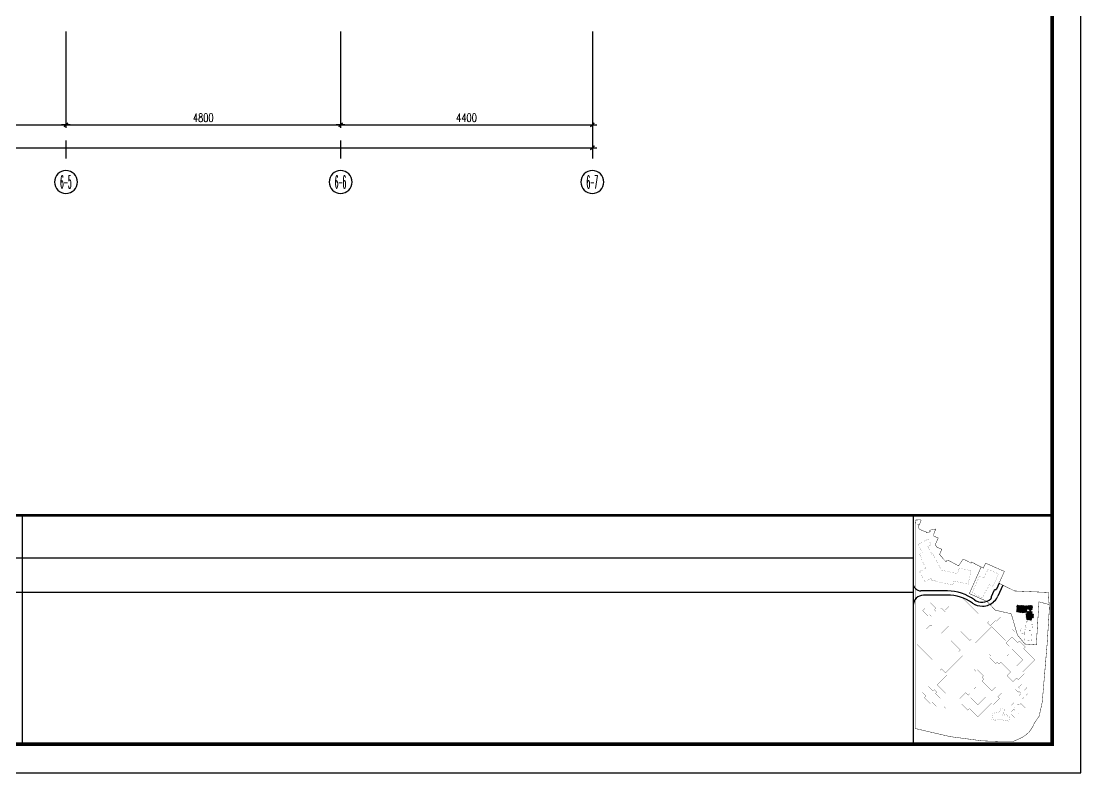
# Model space of a CAD drawing. Extents: x -395226 to -176901, y -140672 to 68263.
# Drawn here: x -318658 to -300140, y -140672 to -127533 of the extents above; entities that cross this region are included whole.
import ezdxf
from ezdxf.enums import TextEntityAlignment as Align

# ---------------------------------------------------------------- set-up
doc = ezdxf.new("R2010")
doc.units = 0
doc.header["$LTSCALE"] = 1000
doc.header["$MEASUREMENT"] = 0
for name, pattern in [('ACAD_ISO08W100', [36, 24, -3, 6, -3]), ('CENTER', [50.8, 31.75, -6.35, 6.35, -6.35]), ('DASH', [0.35, 0.25, -0.1])]:
    doc.linetypes.add(name, pattern=pattern)
doc.layers.get('0').update_dxf_attribs({"linetype": 'CONTINUOUS'})
doc.layers.get('Defpoints').update_dxf_attribs({"linetype": 'CONTINUOUS'})
for name, color, linetype in [('00000', 7, 'CONTINUOUS'), ('A-AXIS', 3, 'CONTINUOUS'), ('A-AXIS-TEXT', 7, 'CONTINUOUS'), ('A-COLUMN-hatch', 252, 'CONTINUOUS'), ('A-DOTE', 8, 'ACAD_ISO08W100'), ('A-PUB-DIM', 3, 'CONTINUOUS'), ('图框', 7, 'CONTINUOUS')]:
    doc.layers.add(name, color=color, linetype=linetype)
doc.styles.add('COMPLEX', font='COMPLEX')
doc.styles.add('DIM_FONT', font='SIMPLEX', dxfattribs={"width": 0.7, "bigfont": 'GBCBIG'})
doc.dimstyles.new('DIM100', dxfattribs={"dimscale": 100, "dimtxt": 3, "dimasz": 0.01, "dimexe": 1, "dimexo": 1, "dimgap": 1, "dimtad": 1, "dimdec": 0, "dimzin": 0, "dimdsep": 46, "dimtxsty": 'DIM_FONT', "dimblk1": '_DIMX', "dimblk2": '_DIMX', "dimsah": 1, "dimcen": 0.01, "dimclrd": 256, "dimclre": 256, "dimclrt": 7, "dimadec": 0, "dimazin": 0, "dimtfac": 1, "dimtdec": 0, "dimtix": 1, "dimtmove": 2, "dimatfit": 3, "dimldrblk": '_DIMX', "dimfxl": 0, "dimtolj": 1, "dimtzin": 5, "dimarcsym": 0})

# ---------------------------------------------------------------- blocks, each defined once
blk = doc.blocks.new('_DIMX')
blk.add_line((-150, 0), (150, 0))
at = {"const_width": 50}
blk.add_lwpolyline([(-70, -70), (70, 70)], dxfattribs=at)
blk = doc.blocks.new('*D994')
at = {"layer": 'A-PUB-DIM', "lineweight": -2}
for p, q in [((-322276, -128868), (-322276, -129395)), ((-317876, -128868), (-317876, -129395)), ((-322276, -129345), (-317877, -129345))]:
    blk.add_line(p, q, dxfattribs=at)
at = {"layer": 'Defpoints', "color": 0}
for p in [(-322276, -128818), (-317876, -128818), (-317876, -129345)]:
    blk.add_point(p, dxfattribs=at)
at = {"layer": 'A-PUB-DIM', "lineweight": -2, "xscale": 0.5, "yscale": 0.5, "zscale": 0.5, "rotation": 180}
blk.add_blockref('_DIMX', (-322276, -129345), dxfattribs=at)
at = {"layer": 'A-PUB-DIM', "lineweight": -2, "xscale": 0.5, "yscale": 0.5, "zscale": 0.5}
blk.add_blockref('_DIMX', (-317876, -129345), dxfattribs=at)
at = {"layer": 'A-PUB-DIM', "insert": (-320076, -129220), "char_height": 150, "attachment_point": 5, "style": 'DIM_FONT'}
blk.add_mtext('\\A1;4400', dxfattribs=at)
blk = doc.blocks.new('*D995')
at = {"layer": 'A-PUB-DIM', "lineweight": -2}
for p, q in [((-317876, -128868), (-317876, -129395)), ((-313076, -128868), (-313076, -129395)), ((-317876, -129345), (-313077, -129345))]:
    blk.add_line(p, q, dxfattribs=at)
at = {"layer": 'Defpoints', "color": 0}
for p in [(-317876, -128818), (-313076, -128818), (-313076, -129345)]:
    blk.add_point(p, dxfattribs=at)
at = {"layer": 'A-PUB-DIM', "lineweight": -2, "xscale": 0.5, "yscale": 0.5, "zscale": 0.5, "rotation": 180}
blk.add_blockref('_DIMX', (-317876, -129345), dxfattribs=at)
at = {"layer": 'A-PUB-DIM', "lineweight": -2, "xscale": 0.5, "yscale": 0.5, "zscale": 0.5}
blk.add_blockref('_DIMX', (-313076, -129345), dxfattribs=at)
at = {"layer": 'A-PUB-DIM', "insert": (-315476, -129220), "char_height": 150, "attachment_point": 5, "style": 'DIM_FONT'}
blk.add_mtext('\\A1;4800', dxfattribs=at)
blk = doc.blocks.new('*D996')
at = {"layer": 'A-PUB-DIM', "lineweight": -2}
for p, q in [((-313076, -128868), (-313076, -129395)), ((-308676, -128868), (-308676, -129395)), ((-313076, -129345), (-308677, -129345))]:
    blk.add_line(p, q, dxfattribs=at)
at = {"layer": 'Defpoints', "color": 0}
for p in [(-313076, -128818), (-308676, -128818), (-308676, -129345)]:
    blk.add_point(p, dxfattribs=at)
at = {"layer": 'A-PUB-DIM', "lineweight": -2, "xscale": 0.5, "yscale": 0.5, "zscale": 0.5, "rotation": 180}
blk.add_blockref('_DIMX', (-313076, -129345), dxfattribs=at)
at = {"layer": 'A-PUB-DIM', "lineweight": -2, "xscale": 0.5, "yscale": 0.5, "zscale": 0.5}
blk.add_blockref('_DIMX', (-308676, -129345), dxfattribs=at)
at = {"layer": 'A-PUB-DIM', "insert": (-310876, -129220), "char_height": 150, "attachment_point": 5, "style": 'DIM_FONT'}
blk.add_mtext('\\A1;4400', dxfattribs=at)
blk = doc.blocks.new('*D997')
at = {"layer": 'A-PUB-DIM', "lineweight": -2}
for p, q in [((-333826, -128642), (-333826, -129795)), ((-308676, -128642), (-308676, -129795)), ((-333826, -129745), (-308677, -129745))]:
    blk.add_line(p, q, dxfattribs=at)
at = {"layer": 'Defpoints', "color": 0}
for p in [(-333826, -128592), (-308676, -128592), (-308676, -129745)]:
    blk.add_point(p, dxfattribs=at)
at = {"layer": 'A-PUB-DIM', "lineweight": -2, "xscale": 0.5, "yscale": 0.5, "zscale": 0.5, "rotation": 180}
blk.add_blockref('_DIMX', (-333826, -129745), dxfattribs=at)
at = {"layer": 'A-PUB-DIM', "lineweight": -2, "xscale": 0.5, "yscale": 0.5, "zscale": 0.5}
blk.add_blockref('_DIMX', (-308676, -129745), dxfattribs=at)
at = {"layer": 'A-PUB-DIM', "insert": (-321251, -129620), "char_height": 150, "attachment_point": 5, "style": 'DIM_FONT'}
blk.add_mtext('\\A1;25150', dxfattribs=at)
blk = doc.blocks.new('_AXISO')
blk.add_circle((0, 0), 0.5)
at = {"layer": 'A-AXIS-TEXT', "style": 'COMPLEX', "width": 1.041667}
blk.add_attdef('A', text='', height=0.56, dxfattribs=at).set_placement((-0.25, -0.28), (0.25, -0.28), align=Align.FIT)
blk = doc.blocks.new('TJAD_TK_A0')
at = {"layer": '00000', "color": 2}
for p, q in [((2095.74, 370.72), (2097.75, 369.81)), ((2096.39, 372.04), (2100.2, 370.33)), ((2097.94, 369.61), (2098.09, 369.23)), ((2098.38, 368.93), (2100.42, 368.01)), ((2098.38, 352.67), (2098.38, 343.42)), ((2099.88, 352.53), (2099.91, 344.35))]:
    blk.add_line(p, q, dxfattribs=at)
at = {"layer": '00000'}
blk.add_lwpolyline([(2072, 340.66), (2152, 340.66), (2152, 389.3), (2072, 389.3)], close=True, dxfattribs=at)
at = {"layer": '00000', "linetype": 'DASH', "ltscale": 0.5, "const_width": 0.148, "flags": 128}
for points in [[(2098.95, 387.95), (2098.95, 387.95), (2098.42, 376.16), (2095.74, 370.72), (2091.6, 372.58), (2088.7, 366.02), (2090.44, 365.22), (2088.9, 362.22), (2088.86, 362.24), (2088.3, 361.18), (2088.72, 360.95), (2088.57, 360.64), (2088.52, 360.66), (2088.28, 360.19), (2087.74, 359.13), (2087.34, 358.28), (2087.29, 358.17), (2087.67, 357.92), (2088.01, 357.7), (2089.67, 356.57), (2088.87, 355.2), (2088.89, 355.2), (2088.18, 353.84), (2087.9, 353.27), (2087.73, 352.98), (2087.63, 352.95), (2087.9, 352.35), (2088.21, 352.18), (2087.96, 351.95), (2087.28, 351.28), (2085.6, 349.94), (2085.56, 349.99), (2084.77, 350.31), (2084.35, 350.49), (2083.83, 350.7), (2083.66, 350.3), (2083.15, 349.02), (2082.31, 348.41), (2081.25, 348.85), (2081.13, 348.92), (2080.36, 349.24), (2079.89, 349.45), (2079.64, 348.88), (2079.28, 347.95), (2078.61, 347.89), (2077.92, 348.13), (2076.76, 348.62), (2076.96, 347.62), (2077.18, 346.53), (2077.77, 346.62), (2077.92, 345.88), (2078.07, 345.41), (2077.87, 345.36), (2077.07, 343.4), (2076.98, 343.19), (2076.89, 342.99), (2076.78, 342.84), (2076.57, 342.74), (2075.43, 342.41), (2075.25, 342.4), (2075.3, 342.58), (2075.43, 342.81), (2074.96, 343), (2073.67, 343.48), (2073.56, 343.21), (2073.63, 341.56), (2074.4, 341.47), (2075.16, 341.41), (2075.93, 341.4), (2090.81, 341.4), (2146.51, 341.4), (2149.35, 353.68), (2150.82, 364.77), (2150.89, 366.69), (2150.95, 368.6), (2151.02, 370.52), (2151.09, 372.44), (2151.05, 375.6), (2150.72, 376.44), (2149.55, 378.92), (2148.77, 380.1), (2147.5, 381.45), (2146.12, 382.37), (2144.65, 383.06), (2142.2, 384.74), (2137.28, 385.82), (2116.63, 387.55), (2104.47, 388.31), (2104.47, 388.31)], [(2090.05, 364.45), (2099.34, 360.34), (2102.1, 366.56), (2105.13, 369.38), (2105.13, 369.38), (2105.13, 369.38), (2106.41, 374.99), (2106.41, 374.99), (2106.41, 374.99), (2106.41, 374.99), (2113.83, 377.14), (2113.83, 377.14), (2116.96, 379.74), (2117.28, 383.74), (2117.28, 383.74), (2102.22, 384.67), (2102.22, 384.67), (2103.17, 388.22), (2104.46, 388.31)]]:
    blk.add_lwpolyline(points, dxfattribs=at)
at = {"layer": '00000', "linetype": 'DASH', "ltscale": 30, "const_width": 0.148, "flags": 128}
blk.add_lwpolyline([(2103.17, 388.22), (2098.95, 387.95)], dxfattribs=at)
at = {"layer": '00000', "const_width": 0.0369}
for points in [[(2103.41, 377.12), (2103.75, 377.1), (2103.74, 376.97), (2105.76, 376.84), (2105.83, 377.87), (2105.94, 377.87), (2106.03, 379.3), (2105.92, 379.31), (2105.98, 380.34), (2104.74, 380.42), (2104.77, 381), (2104.92, 380.99), (2104.95, 381.4), (2105.6, 381.36), (2105.55, 380.54), (2106.36, 380.49), (2106.34, 380.23), (2107.67, 380.15), (2107.68, 380.41), (2108.49, 380.36), (2108.6, 382.09), (2107.79, 382.14), (2107.83, 382.73), (2106.5, 382.81), (2106.47, 382.22), (2105.66, 382.27), (2105.63, 381.86), (2104.98, 381.9), (2105, 382.31), (2103.53, 382.4), (2103.45, 381.08), (2103.68, 381.06)], [(2109.09, 380.32), (2109.9, 380.27), (2109.88, 380.01), (2111.21, 379.93), (2111.23, 380.19), (2111.92, 380.14), (2111.89, 379.68), (2111.75, 379.69), (2111.67, 378.37), (2111.79, 378.36), (2113.14, 378.28), (2113.22, 379.6), (2112.53, 379.64), (2112.54, 379.79), (2115.64, 379.6), (2115.66, 379.91), (2115.79, 379.9), (2115.92, 381.93), (2114.89, 381.99), (2114.89, 382.11), (2113.46, 382.2), (2113.45, 382.08), (2112.42, 382.15), (2112.37, 381.36), (2112.11, 381.38), (2112.14, 381.87), (2111.33, 381.92), (2111.37, 382.51), (2110.05, 382.59), (2110.01, 382), (2109.2, 382.05)], [(2114.52, 375.27), (2116.63, 373.16), (2117.82, 374.35), (2118.31, 373.86), (2119.23, 374.78), (2118.74, 375.26), (2122.5, 379.03), (2124.62, 376.9), (2121.2, 373.47), (2120.54, 374.12), (2117.13, 370.71), (2120.54, 367.29), (2121.2, 367.94), (2121.72, 367.42), (2123.83, 369.53), (2123.31, 370.06), (2123.96, 370.71), (2123.31, 371.36), (2126.74, 374.79), (2128.04, 373.48), (2130.15, 375.6), (2128.85, 376.9), (2129.43, 377.48), (2127.32, 379.59), (2126.74, 379.01), (2122.5, 383.25), (2118.59, 379.34), (2118.01, 379.92), (2115.9, 377.81), (2116.48, 377.23)], [(2129.9, 379.28), (2130.86, 378.33), (2131.12, 378.59), (2131.78, 377.93), (2131.93, 378.08), (2132.14, 377.87), (2132.59, 378.32), (2132.71, 378.2), (2131.85, 377.33), (2132.79, 376.4), (2133.03, 376.63), (2133.81, 377.41), (2133.53, 377.69), (2134.18, 378.35), (2134.38, 378.15), (2134.47, 378.24), (2135.04, 377.67), (2136.2, 378.83), (2135.63, 379.4), (2135.72, 379.49), (2134.95, 380.26), (2134.86, 380.17), (2134.29, 380.74), (2133.12, 379.58), (2132.33, 380.38), (2132.07, 380.12), (2131.4, 380.78)], [(2102.56, 346.74), (2105.29, 344.02), (2107.18, 345.91), (2106.66, 346.43), (2107.26, 347.04), (2108.57, 345.72), (2108.87, 346.02), (2109.07, 345.83), (2110.48, 347.24), (2110.48, 346.55), (2111.77, 345.27), (2112.84, 346.34), (2117.11, 342.07), (2122.41, 347.37), (2122.98, 346.8), (2126.22, 350.05), (2125.65, 350.61), (2127.04, 352), (2121.02, 358.03), (2119.63, 356.64), (2119.06, 357.21), (2115.82, 353.96), (2116.27, 353.51), (2113.26, 350.5), (2108.97, 354.87), (2111.94, 357.84), (2112.51, 357.27), (2115.75, 360.52), (2115.18, 361.08), (2116.57, 362.47), (2110.97, 368.08), (2110.9, 368.14), (2112.97, 370.21), (2115.75, 373), (2112.6, 376.15), (2111.79, 375.34), (2111.61, 375.52), (2108.24, 372.16), (2108.42, 371.98), (2107.62, 371.17), (2109, 369.79), (2108.71, 369.5), (2110.55, 367.66), (2109.58, 366.69), (2109.01, 367.26), (2105.76, 364.01), (2106.33, 363.44), (2101.03, 358.14), (2104.89, 354.28), (2103.82, 353.22), (2105.1, 351.94), (2105.79, 351.94), (2104.38, 350.52), (2104.57, 350.33), (2104.27, 350.03), (2105.58, 348.72), (2104.98, 348.11), (2104.45, 348.63)], [(2139.76, 372.61), (2139.52, 371.31), (2140.22, 371.18), (2140.16, 370.85), (2140.92, 370.71), (2140.84, 370.27), (2141.12, 370.22), (2140.94, 369.27), (2141.23, 369.22), (2141.16, 368.84), (2141.34, 368.81), (2141.3, 368.56), (2143.38, 368.17), (2143.63, 369.49), (2143.36, 369.54), (2143.53, 370.47), (2143.26, 370.52), (2143.58, 372.28), (2143.71, 372.25), (2143.91, 373.32), (2143.78, 373.35), (2143.93, 374.14), (2142.32, 374.44), (2142.17, 373.65), (2141.59, 373.75), (2141.39, 372.68), (2141.97, 372.58), (2141.87, 372.03), (2141.04, 372.19), (2141.07, 372.37)], [(2090.84, 366.87), (2091.71, 366.48), (2091.67, 366.38), (2093.69, 365.47), (2093.59, 365.26), (2093.73, 365.2), (2093.15, 363.92), (2099, 361.31), (2099.67, 362.81), (2099.83, 362.73), (2100.83, 364.97), (2098.37, 366.07), (2098.47, 366.29), (2096.2, 367.3), (2096.78, 368.62), (2092.47, 370.54)], [(2125.84, 362), (2129.25, 358.58), (2132.67, 362), (2132.02, 362.65), (2135.45, 366.08), (2138.22, 363.3), (2135.77, 360.84), (2135.28, 361.33), (2134.36, 360.42), (2134.85, 359.93), (2133.99, 359.06), (2136.1, 356.95), (2137.4, 358.25), (2137.98, 357.67), (2140.1, 359.79), (2139.52, 360.37), (2142.45, 363.3), (2137.56, 368.19), (2138.14, 368.77), (2136.03, 370.88), (2135.45, 370.3), (2134.14, 371.61), (2132.03, 369.49), (2133.33, 368.19), (2129.91, 364.76), (2129.25, 365.41), (2128.6, 364.76), (2128.08, 365.28), (2125.97, 363.17), (2126.49, 362.65)], [(2127.83, 352.5), (2131.25, 349.09), (2134.18, 352.02), (2135.98, 350.22), (2134.27, 348.51), (2133.8, 348.97), (2132.94, 348.11), (2133.41, 347.65), (2131.74, 345.99), (2133.85, 343.87), (2135.15, 345.18), (2135.74, 344.6), (2137.85, 346.71), (2137.27, 347.29), (2140.21, 350.22), (2138.9, 351.53), (2139.48, 352.11), (2137.37, 354.22), (2136.79, 353.64), (2134.18, 356.25), (2132.55, 354.62), (2131.25, 355.92), (2130.6, 355.27), (2130.07, 355.79), (2127.96, 353.68), (2128.48, 353.16)]]:
    blk.add_lwpolyline(points, close=True, dxfattribs=at)
blk.add_lwpolyline([(2138.13, 377.77), (2137.93, 377.57), (2138.24, 377.27), (2138.04, 377.07), (2137.54, 377.57), (2136.78, 376.81), (2137.53, 376.07), (2137.44, 375.97), (2138.38, 375.04), (2138.47, 375.13), (2138.71, 374.89), (2139.46, 375.65), (2139.23, 375.88), (2139.32, 375.97), (2139.21, 376.09), (2139.81, 376.69), (2140.18, 376.31), (2139.76, 375.9), (2140.53, 375.13), (2140.95, 375.54), (2141.52, 374.97), (2142.68, 376.13), (2142.11, 376.7), (2142.23, 376.82), (2141.46, 377.59), (2141.34, 377.47), (2140.08, 378.74), (2140.27, 378.93), (2139.32, 379.89), (2137.82, 378.39), (2138, 378.21), (2137.85, 378.06), (2138.13, 377.77)], dxfattribs=at)
at = {"layer": '00000', "color": 2}
blk.add_lwpolyline([(2100.63, 367.97), (2100.91, 367.96)], dxfattribs=at)
at = {"layer": '00000'}
blk.add_lwpolyline([(2093.96, 347.05, 0.0369, 0.0369, 0), (2094.37, 347.26, 0.0369, 0.0369, 0), (2094.91, 347.15, 0.0369, 0.0369, 0), (2094.82, 347.78, 0.0369, 0.0369, 0), (2094.71, 347.8, 0.0369, 0.0369, 0), (2094.83, 348.4, 0.0369, 0.0369, 0), (2094.95, 348.38, 0.0369, 0.0369, 0), (2095.28, 348.92, 0.0369, 0.0369, 0), (2095.15, 348.95, 0.0369, 0.0369, 0), (2096.34, 354.55, 0.0369, 0.0369, 0), (2094.96, 354.85, 0.0369, 0.0369, 0), (2096.04, 359.92, 0.0369, 0.0369, 0), (2091.3, 360.92, 0.0369, 0.0369, 0), (2090.39, 356.65, 0.0369, 0.0369, 0), (2092.37, 356.23, 0.0369, 0.0369, 0), (2091.18, 350.6, 0.0369, 0.0369, 0), (2085.39, 347.52, 0.0369, 0.0369, 0), (2085.55, 347.23, 0.0369, 0.0369, 0), (2082.9, 345.82, 0.0369, 0.0369, 0), (2082.27, 346.99, 0.0369, 0.0369, 0), (2080.29, 345.94, 0.0369, 0.0369, 0), (2082.17, 342.39, 0.0369, 0.0369, 0), (2085.07, 343.94, 0.0369, 0.0369, 0), (2085.58, 342.97, 0.0369, 0.0369, 0), (2087.32, 343.89, 0.0369, 0.0369, 0), (2087.48, 343.6, 0.0369, 0.0369, 0), (2090.43, 345.17, 0.0377, 0.0377, 0), (2091.63, 342.92, 0.0377, 0.0377, 0), (2095.15, 344.8, 0.0377, 0.0377, 0), (2093.96, 347.05, 0.0377, 0.0377, 0)], format="xyseb", dxfattribs=at)
at = {"layer": '00000', "color": 2}
for centre, radius, start, end in [((2097.6, 369.47), 0.37, 20.9944, 65.9049), ((2098.6, 369.43), 0.553, 200.9712, 245.9712), ((2097.85, 364.98), 5.84, 22.2752, 66.3255), ((2100.65, 368.52), 0.553, 245.9712, 269.3647), ((2100.88, 367.59), 0.374, 38.9972, 93.3988), ((2097.68, 364.73), 4.67, 325.5028, 42.0446), ((2097.59, 364.82), 6.14, 0.9878, 22.6607), ((2097.59, 364.82), 6.14, 326.0273, 0.9878), ((2097.59, 364.82), 6.14, 326.0273, 0.9878), ((2114.59, 352.5), 16.2, 143.5445, 179.383), ((2114.61, 352.75), 14.73, 144.0664, 180.842), ((2095.62, 343.42), 2.77, 270, 359.9996), ((2103.55, 344.35), 3.64, 180, 270)]:
    blk.add_arc(centre, radius, start, end, dxfattribs=at)
at = {"layer": '图框'}
for p, q in [((2162, 399.3), (973, 399.3)), ((2162, -441.7), (2162, 399.3)), ((2087, 340.66), (2087, 9.3)), ((2099, 340.66), (2099, 9.3)), ((2072, 29.3), (2152, 29.3))]:
    blk.add_line(p, q, dxfattribs=at)
at = {"layer": '图框', "const_width": 1.2}
blk.add_lwpolyline([(2152, -431.7), (2152, 389.3), (998, 389.3), (998, -431.7)], close=True, dxfattribs=at)
at = {"layer": '图框', "const_width": 1}
blk.add_lwpolyline([(2072, 389.3), (2072, -431.7)], dxfattribs=at)

msp = doc.modelspace()

# ---------------------------------------------------------------- hatches: boundary and pattern name
at = {"layer": 'A-COLUMN-hatch'}
h = msp.add_hatch(dxfattribs=at)
h.set_pattern_fill('ANSI31', color=256, scale=75, style=0)
h.set_pattern_definition([(45, (-321164.983, -140672.075), (-6.629126, 6.629126), [])])
h.paths.add_polyline_path([(-300964.4, -137897.3), (-300993.8, -137895.4), (-300991.3, -137855), (-301012, -137853.7), (-301010, -137821), (-300989.3, -137822.3), (-300984.7, -137748.7), (-301050.9, -137744.5), (-301051.7, -137756), (-301248.9, -137742.8), (-301249.9, -137759.4), (-301256.4, -137759), (-301262.7, -137860.2), (-301211.2, -137863.4), (-301211.5, -137869.3), (-301139.7, -137873.8), (-301139.4, -137867.9), (-301087.8, -137871.1), (-301084, -137809), (-301055.1, -137810.8), (-301055.5, -137818.2), (-301034.8, -137819.4), (-301036.9, -137852.1), (-301077.8, -137849.6), (-301080.3, -137890), (-301093.2, -137889.2), (-301097.4, -137955.5), (-301084.5, -137956.3), (-301087, -137996.8), (-301000.5, -138002.2), (-300998, -137961.7), (-300968.5, -137963.5)])

# ---------------------------------------------------------------- linework, layer by layer
at = {"layer": 'A-DOTE', "linetype": 'CENTER', "ltscale": 0.05}
for p, q in [((-317876.5, -120092.2), (-317876.5, -130144.6)), ((-313076.5, -120092.2), (-313076.5, -130144.6)), ((-308676.5, -120092.2), (-308676.5, -130144.6))]:
    msp.add_line(p, q, dxfattribs=at)

# ---------------------------------------------------------------- block references
at = {"layer": 'A-AXIS'}
ref = msp.add_blockref('_AXISO', (-317876.5, -130344.6), dxfattribs=dict(at, xscale=-400.0000000232831, yscale=399.9999999941792, zscale=400, rotation=180))
ref.add_attrib('A', '6-5', dxfattribs={"layer": 'A-AXIS-TEXT', "height": 224, "style": 'COMPLEX', "width": 0.306696}).set_placement((-317976.5, -130456.6), (-317780.2, -130456.6), align=Align.FIT)
ref = msp.add_blockref('_AXISO', (-313076.5, -130344.6), dxfattribs=dict(at, xscale=-400.0000000232831, yscale=399.9999999941792, zscale=400, rotation=180))
ref.add_attrib('A', '6-6', dxfattribs={"layer": 'A-AXIS-TEXT', "height": 224, "style": 'COMPLEX', "width": 0.306696}).set_placement((-313176.5, -130456.6), (-312980.2, -130456.6), align=Align.FIT)
ref = msp.add_blockref('_AXISO', (-308676.5, -130344.6), dxfattribs=dict(at, xscale=-400.0000000232831, yscale=399.9999999941792, zscale=400, rotation=180))
ref.add_attrib('A', '6-7', dxfattribs={"layer": 'A-AXIS-TEXT', "height": 224, "style": 'COMPLEX', "width": 0.306696}).set_placement((-308776.5, -130456.6), (-308580.2, -130456.6), align=Align.FIT)
at = {"layer": '图框', "xscale": 50, "yscale": 50, "zscale": 50, "rotation": 270}
msp.add_blockref('TJAD_TK_A0', (-320104.8, -32572.1), dxfattribs=at)

# ---------------------------------------------------------------- dimensions: what is measured, and where the dimension line sits
at = {"layer": 'A-PUB-DIM'}
for base, p1, p2, picture, middle in [((-308676.5, -129744.6), (-333826.5, -128592.2), (-308676.5, -128592.2), '*D997', (-321251.5, -129619.6)), ((-317876.5, -129344.6), (-322276.5, -128818), (-317876.5, -128818), '*D994', (-320076.5, -129219.6)), ((-313076.5, -129344.6), (-317876.5, -128818), (-313076.5, -128818), '*D995', (-315476.5, -129219.6)), ((-308676.5, -129344.6), (-313076.5, -128818), (-308676.5, -128818), '*D996', (-310876.5, -129219.6))]:
    dim = msp.add_linear_dim(base=base, p1=p1, p2=p2, dimstyle='DIM100', override={"dimscale": 50, "dimclrt": 256}, dxfattribs=at)
    dim.commit()
    dim.dimension.update_dxf_attribs({"geometry": picture, "text_midpoint": middle})

doc.saveas('drawing.dxf')
